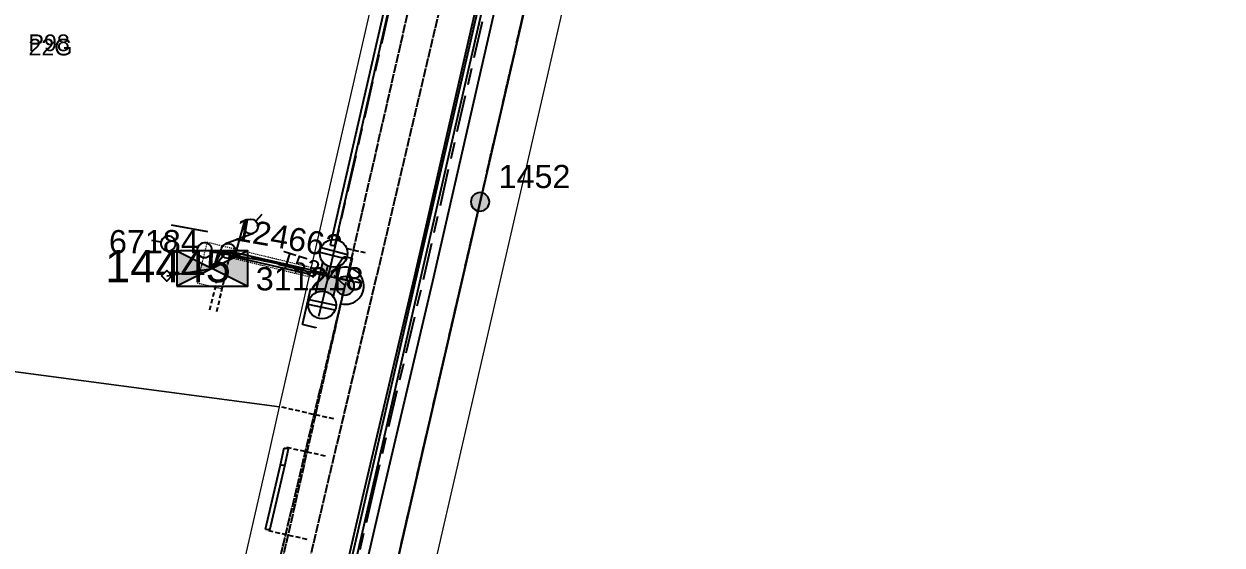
# Model space of a CAD drawing. Header units: metres. Extents: x 309024 to 312074, y 6251331 to 6253790.
# Drawn here: x 310747.6 to 310877.1, y 6252763.1 to 6252819.4 of the extents above; entities that cross this region are included whole.
import ezdxf
from ezdxf.enums import TextEntityAlignment as Align

# ---------------------------------------------------------------- set-up
doc = ezdxf.new("R2010")
doc.units = ezdxf.units.M
for name, pattern in [('Cable Exist OH', [1, 1, 0]), ('Cable Exist UG', [8.2, 4, -1.2, 1.8, -1.2]), ('DASHED', [0.75, 0.5, -0.25]), ('HIDDEN', [0.375, 0.25, -0.125]), ('HIDDEN2', [0.1875, 0.125, -0.0625])]:
    doc.linetypes.add(name, pattern=pattern)
doc.layers.get('0').update_dxf_attribs({"color": 6})
doc.layers.add('Cadastre Land Parcels_SP_EXT', color=9, linetype='Continuous', lineweight=5)
doc.layers.add('Cadastre Other Property_SP_EXT', color=9, linetype='HIDDEN', lineweight=5)
for name, color, linetype in [('Duct_SP_EXT', 7, 'Continuous'), ('Equip_HV_EXT', 7, 'Continuous'), ('Equip_LV_EXT', 7, 'Continuous'), ('Mains_HV_EXT', 7, 'Continuous'), ('Mains_LV_EXT', 7, 'Continuous'), ('Mains_TR_EXT', 7, 'Continuous'), ('OH_Details_SP_MISC', 7, 'Continuous'), ('Services_SP_EXT', 7, 'Continuous'), ('Sub_SP_EXT', 7, 'Continuous'), ('SupportsOH_SP_TR_HV_LV_SL_EXT', 7, 'Continuous'), ('SupportsUG_SP_LV_EXT', 7, 'Continuous'), ('Trench_SP_EXT', 7, 'Continuous')]:
    doc.layers.add(name, color=color, linetype=linetype)
doc.layers.add('UNKNOWN_FEATURES', color=1, linetype='DASHED', plot=False)
doc.layers.get('0').freeze()
doc.styles.add('iecARIAL', font='arial.ttf', dxfattribs={"height": 2})
doc.styles.add('POLE_LABEL', font='arial.ttf')
doc.styles.get("Standard").update_dxf_attribs({"font": 'arial.ttf'})
doc.styles.add('SWITCH_LABEL', font='arial.ttf', dxfattribs={"height": 2.5})
doc.linetypes.add('Cable E OH', pattern='A,9.4,["E",Standard,S=1.7,R=0,X=0,Y=-1],0', length=9.4)
doc.linetypes.add('Cable E UG', pattern='A,6,-0.5,["E",Standard,S=1.7,R=0,X=0.5,Y=-1],-2.9', length=9.4)
doc.linetypes.add('Cable P UG', pattern='A,6,-0.5,["P",Standard,S=1.7,R=0,X=0.5,Y=-1],-2.9', length=9.4)

# ---------------------------------------------------------------- blocks, each defined once
blk = doc.blocks.new('SUB_PADMOUNT_EXT')
for points in [[(0, 0), (-3.84, 1.92), (-3.84, -1.92)], [(0, 0), (3.84, 1.92), (3.84, -1.92)]]:
    blk.add_hatch(color=256).paths.add_polyline_path(points)
for p, q in [((3.84, 1.92), (-3.84, -1.92)), ((-3.84, 1.92), (3.84, -1.92))]:
    blk.add_line(p, q)
blk.add_lwpolyline([(-3.84, -1.92), (3.84, -1.92), (3.84, 1.92), (-3.84, 1.92)], close=True)
for tag, height, flags, p in [('ASSET_NUM', 3.5, 8, (2, 2)), ('STREET_CODE', 0.2, 9, (1.5, 0)), ('CONSTRUCTED_VOLTAGE', 0.2, 9, (1.5, -0.2)), ('OPERATING_VOLTAGE', 0.2, 9, (1.5, -0.6)), ('ORIENTATION', 0.2, 9, (1.5, -0.8)), ('OWNED_BY', 0.2, 9, (1.5, -1)), ('OPERATED_BY', 0.2, 9, (1.5, -1.2)), ('NO_PHASES', 0.2, 9, (1.5, -0.4)), ('SECONDARY_VOLTAGE', 0.2, 9, (1.5, -1.6)), ('STATE', 0.2, 9, (1.5, -1.8)), ('SUBSTATION_TYPE', 0.2, 9, (1.5, -2.2)), ('MAINTAINED_BY', 0.2, 9, (1.5, -1.4)), ('PARENT', 0.2, 9, (1.5, -2)), ('USAGE', 0.2, 9, (1.5, -2.4)), ('LEGEND', 0.2, 9, (1.5, -2.6)), ('STREETNAME', 0.2, 9, (1.5, -3)), ('SUBURB', 0.2, 9, (1.5, -3.2)), ('Z', 0.2, 1, (1.5, -3.6)), ('LOCATION', 0.2, 9, (1.5, -2.8)), ('NOTES', 0.2, 9, (1.5, -3.4))]:
    blk.add_attdef(tag, text='', height=height, dxfattribs=dict(flags=flags)).set_placement(p, align=Align.MIDDLE_LEFT)
blk = doc.blocks.new('PILLAR_EXT')
blk.add_hatch(color=256).paths.add_polyline_path([(-2.475, 0.99), (-2.475, -0.99), (2.475, -0.99), (2.475, 0.99)])
blk.add_lwpolyline([(-2.475, -0.99), (2.475, -0.99), (2.475, 0.99), (-2.475, 0.99)], close=True)
at = {"style": 'iecARIAL', "flags": 8}
blk.add_attdef('ASSET_NUM', (1.5, 3.5), '', height=2.5, dxfattribs=at)
for tag, p, flags in [('OWNED_BY', (0, -0.2), 9), ('STATE', (0, -0.4), 9), ('SUPPORT_TYPE', (0, -0.6), 9), ('USAGE', (0, -0.8), 9), ('LEGEND', (0, -1), 9), ('LOCATION', (0, -1.2), 9), ('NOTES', (0, -1.4), 9), ('STREETNAME', (0, -1.8), 9), ('SUBURB', (0, -2), 1), ('PARENT', (0, -1.6), 9)]:
    blk.add_attdef(tag, p, '', height=0.2, dxfattribs=dict(flags=flags))
blk = doc.blocks.new('CCP_EXT')
at = {"flags": 9}
for tag, p in [('STATE', (0, -1.8)), ('LEGEND', (0, -1.4)), ('LIFE_SUPPORT', (0, -1.6)), ('NOTES', (0, -2))]:
    blk.add_attdef(tag, text='', height=0.2, dxfattribs=at).set_placement(p, align=Align.MIDDLE_LEFT)
blk.add_wipeout([(0, 0.57), (0.57, 0), (0, -0.57), (-0.57, 0)])
blk.add_lwpolyline([(-0.57, 0), (0, 0.57), (0.57, 0), (0, -0.57), (-0.57, 0)])
at = {"flags": 1}
blk.add_attdef('Z', (0, 0), '', height=0.2, dxfattribs=at)
at = {"flags": 9}
for tag, p in [('CCP_TYPE', (0, 0)), ('CONSTRUCTED_VOLTAGE', (0, -0.2)), ('OPERATING_VOLTAGE', (0, -0.6)), ('ORIENTATION', (0, -0.8)), ('OWNED_BY', (0, -1)), ('NO_PHASES', (0, -0.4)), ('USAGE', (0, -1.2))]:
    blk.add_attdef(tag, text='', height=0.2, dxfattribs=at).set_placement(p, align=Align.MIDDLE_LEFT)
blk = doc.blocks.new('POLE_EXT')
blk.add_hatch(color=256).paths.add_polyline_path([(-1, 0, 1), (1, 0, 1)])
blk.add_lwpolyline([(-1, 0, 1), (1, 0, 1)], format="xyb", close=True)
for tag, height, flags, p in [('pNumber', 2.5, 8, (-17.84, 2.07)), ('OWNED_BY', 0.2, 9, (1.35, -0.4)), ('SPECIAL_USE', 0.2, 9, (1.35, -0.8)), ('STATE', 0.2, 9, (1.35, -1)), ('PARENT', 0.2, 9, (1.35, -0.6)), ('USAGE', 0.2, 9, (1.35, -1.2)), ('cLV', 0.2, 9, (1.35, -1.4)), ('hDepth', 0.2, 9, (1.35, -1.6)), ('hDia', 0.2, 9, (1.35, -1.8)), ('cHV', 0.2, 9, (1.35, -2)), ('LBRACKET', 0.2, 9, (1.35, -2.2)), ('LExisting', 0.2, 9, (1.35, -2.4)), ('LANTNUMBER', 0.2, 9, (1.35, -2.6)), ('cLinedev', 0.2, 9, (1.35, -3.4)), ('pExisting', 0.2, 9, (1.35, -3.8)), ('LOther', 0.2, 9, (1.35, -2.8)), ('LRemove', 0.2, 9, (1.35, -3)), ('LEGEND', 0.2, 9, (1.35, -3.2)), ('LOCATION', 0.2, 9, (1.35, -3.6)), ('pFooting', 0.2, 9, (1.35, -4.4)), ('pNew', 0.2, 9, (1.35, -4.6)), ('pRelocate', 0.2, 9, (1.35, -5)), ('pRemove', 0.2, 9, (1.35, -5.2)), ('PFNUMBER', 0.2, 9, (1.35, -4)), ('NEWPFNUMBER', 0.2, 9, (1.35, -4.2)), ('pReplace', 0.2, 9, (1.35, -5.4)), ('pStay', 0.2, 9, (1.35, -5.6)), ('pType', 0.2, 9, (1.35, -5.8)), ('cspan', 0.2, 9, (1.35, -6)), ('STREETNAME', 0.2, 9, (1.35, -6.2)), ('SUBURB', 0.2, 9, (1.35, -6.4)), ('OPERATED_BY', 0.2, 9, (1.36, -7.01)), ('NOTES', 0.2, 9, (1.35, -6.6)), ('MAINTAINED_BY', 0.2, 9, (1.36, -6.81))]:
    blk.add_attdef(tag, text='', height=height, dxfattribs=dict(flags=flags)).set_placement(p, align=Align.MIDDLE_LEFT)
at = {"style": 'POLE_LABEL'}
for tag, height, flags, p in [('ASSET_NUM', 2.5, 8, (2, 2)), ('STRUCTURE_PLANT_NUMBER', 0.2, 9, (1.35, 0.03)), ('STREET_CODE', 0.2, 9, (1.35, -0.2))]:
    blk.add_attdef(tag, text='', height=height, dxfattribs=dict(at, flags=flags)).set_placement(p, align=Align.MIDDLE_LEFT)
at = {"flags": 1}
blk.add_attdef('Z', (1.35, -7.33), '', height=0.2, dxfattribs=at)
blk = doc.blocks.new('LV_UG_DFUSE_CLOSED_EXT')
for points in [[(1, 0), (0, 0)], [(5.04, 0.73), (2.16, -0.72)], [(5.05, -0.71), (2.16, 0.72)], [(6.2, 0.01), (7.2, 0.01)]]:
    blk.add_lwpolyline(points)
for centre in [(1.8, 0), (5.4, 0.01)]:
    blk.add_circle(centre, 0.8)
at = {"flags": 9}
for tag, p in [('ACTUAL_STATUS', (0, 0)), ('CONSTRUCTED_VOLTAGE', (0, -0.2)), ('OPERATING_VOLTAGE', (0, -0.6)), ('ORIENTATION', (0, -0.8)), ('STATE', (0, -1)), ('SWITCH_TYPE', (0, -1.2)), ('NO_PHASES', (0, -0.4)), ('USAGE', (0, -1.4)), ('NOTES', (0, -1.6))]:
    blk.add_attdef(tag, text='', height=0.2, dxfattribs=at).set_placement(p, align=Align.MIDDLE_LEFT)
at = {"flags": 1}
blk.add_attdef('Z', (0, 0), '', height=0.2, dxfattribs=at)
blk = doc.blocks.new('LV_UG_LINKS_CLOSED_EXT')
blk.add_wipeout([(-1.06, 1.06), (-1.18, 0.92), (-1.29, 0.76), (-1.37, 0.59), (-1.43, 0.42), (-1.48, 0.23), (-1.49, 0.05), (-1.49, -0.14), (-1.46, -0.33), (-1.41, -0.51), (-1.33, -0.68), (-1.24, -0.84), (-1.12, -0.99), (-0.99, -1.12), (-0.84, -1.24), (-0.68, -1.33), (-0.51, -1.41), (-0.33, -1.46), (-0.14, -1.49), (0.05, -1.49), (0.23, -1.48), (0.42, -1.43), (0.59, -1.37), (0.76, -1.29), (0.92, -1.18), (1.06, -1.06), (1.18, -0.92), (1.29, -0.76), (1.37, -0.59), (1.43, -0.42), (1.48, -0.23), (1.49, -0.05), (1.49, 0.14), (1.46, 0.33), (1.41, 0.51), (1.33, 0.68), (1.24, 0.84), (1.12, 0.99), (0.99, 1.12), (0.84, 1.24), (0.68, 1.33), (0.51, 1.41), (0.33, 1.46), (0.14, 1.49), (-0.05, 1.49), (-0.23, 1.48), (-0.42, 1.43), (-0.59, 1.37), (-0.76, 1.29), (-0.92, 1.18)])
for p, q in [((-0.25, -1.48), (-0.25, 1.48)), ((0.25, -1.48), (0.25, 1.48))]:
    blk.add_line(p, q)
blk.add_circle((0, 0), 1.5)
at = {"flags": 9}
for tag, p in [('ACTUAL_STATUS', (0, 0)), ('CONSTRUCTED_VOLTAGE', (0, -0.2)), ('OPERATING_VOLTAGE', (0, -0.6)), ('ORIENTATION', (0, -0.8)), ('STATE', (0, -1)), ('SWITCH_TYPE', (0, -1.2)), ('NO_PHASES', (0, -0.4)), ('USAGE', (0, -1.4)), ('NOTES', (0, -1.6))]:
    blk.add_attdef(tag, text='', height=0.2, dxfattribs=at).set_placement(p, align=Align.MIDDLE_LEFT)
at = {"flags": 1}
blk.add_attdef('Z', (0, 0), '', height=0.2, dxfattribs=at)
blk = doc.blocks.new('SWG_HOLEC_SU_EXT')
blk.add_line((1.8, -2), (5.8, -2))
for points in [[(1, 0), (0, 0)], [(6.6, 0), (7.6, 0)]]:
    blk.add_lwpolyline(points)
for points in [[(1.8, -0.8, 1), (1.8, 0.8, 1)], [(5.8, -0.8, 1), (5.8, 0.8, 1)]]:
    blk.add_lwpolyline(points, format="xyb", close=True)
at = {"style": 'SWITCH_LABEL', "flags": 8}
blk.add_attdef('ASSET_NUM', text='', height=2.5, rotation=179.9544, dxfattribs=at).set_placement((-2.4, 0), align=Align.MIDDLE_LEFT)
at = {"flags": 1}
blk.add_attdef('Z', (0, 0), '', height=0.2, dxfattribs=at)
at = {"flags": 9}
for tag, p in [('ACTUAL_STATUS', (0, -0.4)), ('CONSTRUCTED_VOLTAGE', (0, -0.6)), ('OPERATING_VOLTAGE', (0, -1)), ('ORIENTATION', (0, -1.2)), ('NO_PHASES', (0, -0.8)), ('OWNED_BY', (0, -1.4)), ('STATE', (0, -1.8)), ('SWITCH_TYPE', (0, -2)), ('STREETNAME', (0, -2.6)), ('PARENT', (0, -1.6)), ('USAGE', (0, -2.2)), ('LOCATION', (0, -2.4)), ('SUBURB', (0, -2.8)), ('NOTES', (0, -3))]:
    blk.add_attdef(tag, text='', height=0.2, dxfattribs=at).set_placement(p, align=Align.MIDDLE_LEFT)
at = {"style": 'SWITCH_LABEL', "flags": 9}
blk.add_attdef('STREET_CODE', text='', height=0.2, dxfattribs=at).set_placement((0, -0.2), align=Align.MIDDLE_LEFT)

msp = doc.modelspace()

# ---------------------------------------------------------------- linework, layer by layer
at = {"layer": 'Cadastre Land Parcels_SP_EXT', "linetype": 'Continuous'}
for points in [[(311052.36, 6253038.38), (311012.7, 6253046.02), (310933.93, 6253061.35), (310894.27, 6253068.98), (310864.34, 6253074.8), (310819.11, 6252878.66), (310773.99, 6252682.89), (310814.9, 6252674.87), (310854.84, 6252667.02), (310894.24, 6252659.26), (310933.8, 6252651.53), (310973.06, 6252643.79), (311012.67, 6252841.11), (311052.36, 6253038.38)], [(310610.71, 6252895.78), (310584.49, 6252899.28), (310568.92, 6252831.07), (310563.24, 6252806.19), (310569.42, 6252805.37), (310587.11, 6252803.02), (310617.1, 6252799.04), (310646.57, 6252795.12), (310676.08, 6252791.19), (310706.76, 6252787.08), (310775.21, 6252778), (310796.46, 6252870.67), (310780.66, 6252869.43), (310691.49, 6252889.97), (310690.35, 6252885.03), (310610.71, 6252895.78)], [(310775.21, 6252778), (310706.76, 6252787.08), (310700.64, 6252742.15), (310765.03, 6252733.34), (310773.89, 6252772.06), (310775.21, 6252778)]]:
    msp.add_lwpolyline(points, close=True, dxfattribs=at)
at = {"layer": 'Cadastre Other Property_SP_EXT', "linetype": 'HIDDEN2'}
msp.add_lwpolyline([(310778.42, 6252792.08), (310778.64, 6252793.05), (310767.38, 6252795.78), (310766.32, 6252791.4), (310769, 6252790.76), (310769.82, 6252794.16), (310778.42, 6252792.08)], close=True, dxfattribs=at)
at = {"layer": 'Duct_SP_EXT'}
for p, q in [((310769.84, 6252794.33), (310769.89, 6252794.56)), ((310769.94, 6252794.8), (310769.89, 6252794.56)), ((310769.84, 6252794.33), (310778.53, 6252792.34)), ((310778.53, 6252792.34), (310778.58, 6252792.57)), ((310775.31, 6252771.74), (310775.72, 6252773.57)), ((310775.72, 6252773.57), (310775.95, 6252773.51)), ((310775.78, 6252771.64), (310776.19, 6252773.46)), ((310776.19, 6252773.46), (310775.95, 6252773.51)), ((310773.72, 6252764.79), (310775.31, 6252771.74)), ((310774.19, 6252764.68), (310775.78, 6252771.64)), ((310775.31, 6252771.74), (310775.54, 6252771.69)), ((310775.78, 6252771.64), (310775.54, 6252771.69)), ((310773.72, 6252764.79), (310773.95, 6252764.73)), ((310774.19, 6252764.68), (310773.95, 6252764.73))]:
    msp.add_line(p, q, dxfattribs=at)
at = {"layer": 'Mains_HV_EXT', "linetype": 'Cable P UG'}
for points in [[(310817.48, 6252889.42), (310796.91, 6252800.15)], [(310811.9, 6252879.66), (310791.76, 6252791.55), (310786.14, 6252767.67), (310781.9, 6252749.3), (310776.09, 6252724.32), (310771.28, 6252702.82), (310767.73, 6252687.16), (310768.09, 6252683.07), (310768.64, 6252681.5), (310769.28, 6252680.59), (310769.57, 6252680.31), (310770.02, 6252679.87), (310773.22, 6252678.97), (310814.13, 6252670.95), (310854.07, 6252663.1), (310893.47, 6252655.34), (310933.03, 6252647.61), (310972.29, 6252639.87), (310987.63, 6252636.87), (310974.73, 6252569.18), (310969.09, 6252558.07)], [(310796.91, 6252800.15), (310784.19, 6252744.98)]]:
    msp.add_lwpolyline(points, dxfattribs=at)
at = {"layer": 'Mains_HV_EXT', "linetype": 'Cable E OH'}
for points in [[(310817.48, 6252889.42), (310796.91, 6252800.15)], [(310796.91, 6252800.15), (310784.19, 6252744.98)]]:
    msp.add_lwpolyline(points, dxfattribs=at)
at = {"layer": 'Mains_HV_EXT', "linetype": 'Continuous'}
msp.add_lwpolyline([(310782.76, 6252793.04, 0.258867), (310780.9, 6252792.5)], format="xyb", dxfattribs=at)
at = {"layer": 'Mains_LV_EXT', "linetype": 'Continuous'}
msp.add_lwpolyline([(310781.87, 6252789.14, 1.014173), (310782.76, 6252793.03)], format="xyb", dxfattribs=at)
at = {"layer": 'Trench_SP_EXT', "linetype": 'Cable Exist UG'}
for points in [[(310769.89, 6252794.56), (310768.61, 6252794.88), (310768.08, 6252792.99)], [(310780.95, 6252795.43), (310780.28, 6252792.61), (310780.4, 6252791.75)], [(310778.58, 6252792.57), (310782.45, 6252791.71)]]:
    msp.add_lwpolyline(points, dxfattribs=at)
at = {"layer": 'UNKNOWN_FEATURES'}
for points in [[(310768.45, 6252788.29), (310769.89, 6252794.56)], [(310784.52, 6252794.65), (310780.96, 6252795.42)], [(310783.84, 6252791.4), (310778.58, 6252792.57)], [(310767.67, 6252788.47), (310768.42, 6252791.39)], [(310781.09, 6252776.7), (310775.19, 6252778.02)], [(310780.18, 6252772.68), (310775.99, 6252773.6)], [(310778.21, 6252763.68), (310773.97, 6252764.62)]]:
    msp.add_lwpolyline(points, dxfattribs=at)

# ---------------------------------------------------------------- block references
at = {"layer": 'Equip_HV_EXT'}
ref = msp.add_blockref('SWG_HOLEC_SU_EXT', (310768.89, 6252794.61), dxfattribs=dict(at, rotation=169.6044945495988))
ref.add_attrib('ASSET_NUM', '67184', dxfattribs={"layer": '0', "height": 2.5, "style": 'SWITCH_LABEL'}).set_placement((310766.49, 6252795.86), align=Align.MIDDLE_RIGHT)
at = {"layer": 'Equip_LV_EXT', "rotation": 47.21837253489358}
msp.add_blockref('LV_UG_DFUSE_CLOSED_EXT', (310768.45, 6252793.53), dxfattribs=at)
at = {"layer": 'Sub_SP_EXT'}
ref = msp.add_blockref('SUB_PADMOUNT_EXT', (310767.96, 6252792.96), dxfattribs=at)
ref.add_attrib('ASSET_NUM', '14445', dxfattribs={"layer": '0', "height": 3.5}).set_placement((310769.96, 6252793.21), align=Align.MIDDLE_RIGHT)
at = {"layer": 'SupportsOH_SP_TR_HV_LV_SL_EXT'}
ref = msp.add_blockref('POLE_EXT', (310796.91, 6252800.15), dxfattribs=at)
ref.add_attrib('ASSET_NUM', '1452', dxfattribs={"layer": '0', "height": 2.5, "style": 'POLE_LABEL'}).set_placement((310798.91, 6252800.9), align=Align.BOTTOM_LEFT)
ref = msp.add_blockref('POLE_EXT', (310782.31, 6252791.09), dxfattribs=at)
ref.add_attrib('ASSET_NUM', '311218', dxfattribs={"layer": '0', "height": 2.5, "style": 'POLE_LABEL'}).set_placement((310784.31, 6252791.84), align=Align.MIDDLE_RIGHT)
at = {"layer": 'SupportsUG_SP_LV_EXT'}
ref = msp.add_blockref('PILLAR_EXT', (310780.46, 6252791.75), dxfattribs=dict(at, rotation=77.26749423816231))
ref.add_attrib('ASSET_NUM', '124662', dxfattribs={"layer": '0', "height": 2.5, "rotation": 350.0594, "style": 'iecARIAL'}).set_placement((310781.96, 6252795.25), align=Align.MIDDLE_RIGHT)

# ---------------------------------------------------------------- texts
at = {"layer": 'Mains_HV_EXT'}
for s, p in [('22G', (310748.07, 6252815.98)), ('P98', (310748.07, 6252816.45))]:
    msp.add_text(s, height=1.8, dxfattribs=at).set_placement(p)

# ---------------------------------------------------------------- next in the draw order: block references
at = {"layer": 'Equip_LV_EXT'}
for p, rotation in [((310781.08, 6252794.6), 255.6536192482766), ((310779.83, 6252789.01), 77.98274813644285)]:
    msp.add_blockref('LV_UG_LINKS_CLOSED_EXT', p, dxfattribs=dict(at, rotation=rotation))
at = {"layer": 'Services_SP_EXT'}
msp.add_blockref('CCP_EXT', (310763.02, 6252792.17), dxfattribs=at)

# ---------------------------------------------------------------- next in the draw order: linework, layer by layer
at = {"layer": 'Duct_SP_EXT'}
for p, q in [((310808.76, 6252873.73), (310777.61, 6252738.09)), ((310809.22, 6252873.62), (310778.07, 6252737.98)), ((310780.72, 6252795.48), (310794.76, 6252856.85)), ((310781.19, 6252795.37), (310795.23, 6252856.75)), ((310769.94, 6252794.8), (310778.64, 6252792.81)), ((310780.72, 6252795.48), (310780.95, 6252795.43)), ((310781.19, 6252795.37), (310780.95, 6252795.43)), ((310778.64, 6252792.81), (310778.58, 6252792.57))]:
    msp.add_line(p, q, dxfattribs=at)
at = {"layer": 'Mains_HV_EXT', "linetype": 'Cable Exist OH'}
for points in [[(310765.26, 6252705.51), (310794.09, 6252827.44), (310825.83, 6252964.93), (310862.51, 6253123.83), (310876.59, 6253184.82)], [(310791, 6252828.98), (310782.31, 6252791.09)], [(310752.68, 6252667.29), (310762.05, 6252706.21), (310782.31, 6252791.09)]]:
    msp.add_lwpolyline(points, dxfattribs=at)
at = {"layer": 'Mains_HV_EXT', "linetype": 'Cable E UG'}
msp.add_lwpolyline([(310974.8, 6252574.88), (310986.46, 6252636.08), (310972.1, 6252638.89), (310932.84, 6252646.62), (310893.28, 6252654.36), (310853.88, 6252662.12), (310813.94, 6252669.97), (310773.05, 6252677.98), (310767.75, 6252679.29), (310766.85, 6252680.57), (310766.12, 6252682.65), (310765.71, 6252687.29), (310769.32, 6252703.26), (310774.14, 6252724.77), (310779.95, 6252749.75), (310784.19, 6252768.12), (310789.81, 6252792), (310809.95, 6252880.11), (310820.19, 6252924.74), (310826.51, 6252952.16), (310833.18, 6252982.74), (310837.86, 6252991.95), (310840.78, 6253004.57)], dxfattribs=at)
at = {"layer": 'Mains_HV_EXT', "linetype": 'Cable Exist UG'}
msp.add_lwpolyline([(310767.96, 6252792.96), (310768.89, 6252794.61), (310773.44, 6252793.83), (310781.09, 6252792.25), (310782.31, 6252791.09)], dxfattribs=at)
at = {"layer": 'Mains_LV_EXT', "linetype": 'Cable Exist UG'}
for points in [[(310780.4, 6252791.75), (310780.77, 6252793.28), (310780.77, 6252793.28), (310798.41, 6252870.22), (310798.59, 6252871.02), (310798.59, 6252871.02), (310802.36, 6252886.31), (310804.43, 6252887.44)], [(310780.39, 6252791.65), (310779.15, 6252786.55), (310777.71, 6252786.91), (310778.97, 6252792.46), (310769.48, 6252794.71), (310767.96, 6252792.96)], [(310780.4, 6252791.71), (310782.18, 6252794.26), (310783.06, 6252794.06), (310782.6, 6252791.93)]]:
    msp.add_lwpolyline(points, dxfattribs=at)
at = {"layer": 'Mains_LV_EXT', "linetype": 'Cable Exist OH'}
msp.add_lwpolyline([(310772.31, 6252747.23), (310782.31, 6252791.09)], dxfattribs=at)
at = {"layer": 'Mains_TR_EXT', "linetype": 'Cable Exist OH'}
msp.add_lwpolyline([(310773.57, 6252682.51), (310784.19, 6252744.98), (310796.91, 6252800.15), (310817.48, 6252889.42), (310838.94, 6252982.47), (310854.57, 6253050.26), (310870.63, 6253122.71), (310887.42, 6253196.75)], dxfattribs=at)
at = {"layer": 'Mains_TR_EXT', "linetype": 'Cable Exist UG'}
msp.add_lwpolyline([(310863.31, 6252660.77), (310853.97, 6252662.61), (310814.03, 6252670.46), (310773.13, 6252678.48), (310770.04, 6252679.19), (310768.88, 6252679.59), (310768.52, 6252679.94), (310767.74, 6252681.04), (310767.1, 6252682.86), (310766.72, 6252687.23), (310770.3, 6252703.04), (310770.3, 6252703.04), (310775.12, 6252724.55), (310780.93, 6252749.52), (310785.16, 6252767.89), (310790.79, 6252791.78), (310810.93, 6252879.89), (310821.17, 6252924.52), (310827.49, 6252951.94), (310834.13, 6252982.4), (310838.81, 6252991.6), (310841.78, 6253004.43)], dxfattribs=at)
at = {"layer": 'OH_Details_SP_MISC', "color": 7, "linetype": 'Continuous', "flags": 128}
msp.add_lwpolyline([(310771.74, 6252681.81), (310784.19, 6252744.98), (310796.91, 6252800.15)], dxfattribs=at)
at = {"layer": 'Services_SP_EXT'}
msp.add_lwpolyline([(310763.02, 6252792.17), (310767.96, 6252792.96)], dxfattribs=at)

# ---------------------------------------------------------------- next in the draw order: texts
at = {"layer": 'Mains_LV_EXT'}
msp.add_text('T53', height=1.8, rotation=342.6321, dxfattribs=at).set_placement((310775.1, 6252793.19))

doc.saveas('drawing.dxf')
